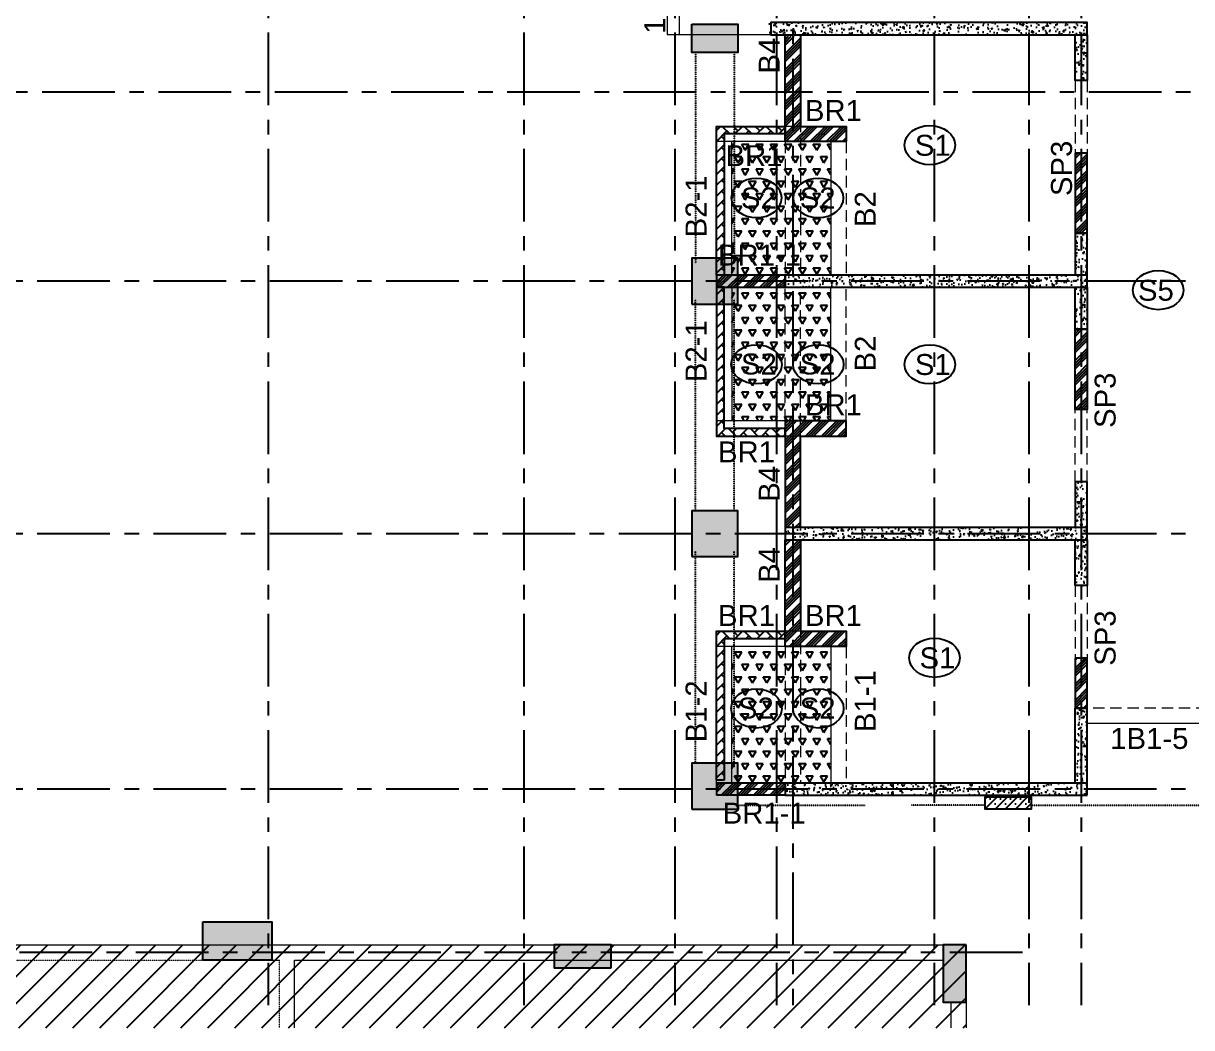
# Model space of a CAD drawing. Header units: inches. Extents: x 278200 to 407749, y -182622 to -96622.
# Drawn here: x 344512 to 359822, y -165749 to -152584 of the extents above; entities that cross this region are included whole.
import ezdxf

# ---------------------------------------------------------------- set-up
doc = ezdxf.new("R2010")
doc.units = ezdxf.units.IN
doc.header["$MEASUREMENT"] = 0
for name, pattern in [('CENTER', [50.8, 31.75, -6.35, 6.35, -6.35]), ('DASHED2', [9.525, 6.35, -3.175]), ('Hidden', [3, 2, -1])]:
    doc.linetypes.add(name, pattern=pattern)
for name, color, linetype in [('1', 8, 'Continuous'), ('160 R.C. WALL HAT', 8, 'Continuous'), ('160 R.C.WALL', 6, 'Continuous'), ('AR-Column', 40, 'Continuous'), ('AR-Hidden', 251, 'DASHED2'), ('BAL. PARAPET WALL', 4, 'Continuous'), ('BEAM TEXT', 4, 'Continuous'), ('DIM', 251, 'Continuous'), ('GRID', 8, 'CENTER'), ('JKEC COL', 6, 'Continuous'), ('JKEC COL HAT', 2, 'Continuous'), ('NON S.WALL HATCH', 8, 'Continuous'), ('NON STRUC R.C.WALL', 6, 'Continuous'), ('NON.STRUC.R.C.WALLS', 1, 'Continuous'), ('PARAPET WALL', 4, 'Continuous'), ('SECOND FLOOR BEAM', 6, 'Continuous'), ('SHEAR WALL', 6, 'Continuous'), ('SPANRAL BEAM', 3, 'Continuous'), ('SUNKEN', 8, 'Continuous')]:
    doc.layers.add(name, color=color, linetype=linetype)
for name, color, linetype, lineweight in [('BEAMS', 3, 'Continuous', 0), ('SLAB CIR', 1, 'Continuous', 25), ('SLAB TXT', 3, 'Continuous', 0)]:
    doc.layers.add(name, color=color, linetype=linetype, lineweight=lineweight)
doc.styles.add('T300', font='sanss___.ttf', dxfattribs={"height": 350})
pattern_1 = [(45, (-1840252.6, 340637.64), (1e-14, 143.684098), [304.8, -101.6]), (135, (-1840180.76, 340709.48), (1e-14, 143.684098), [304.8, -101.6])]
pattern_2 = [(45, (2626358.34, -262274.72), (-106.066017, 106.066017), []), (45, (2626393.7, -262274.72), (-106.066017, 106.066017), []), (45, (2626429.05, -262274.72), (-106.066017, 106.066017), []), (45, (2626464.41, -262274.72), (-106.066017, 106.066017), [])]
pattern_3 = [(60, (2581941.19, -367452.33), (-93.75, 162.379763), [93.75, -93.75]), (120, (2581941.19, -367452.33), (-187.5, 1e-07), [93.75, -93.75]), (0, (2581894.31, -367371.14), (93.75, 162.379763), [93.75, -93.75])]
pattern_4 = [(50, (2464819.82, 90702.12), (179.315046, -15.688034), [18.75, -206.25]), (355, (2464819.82, 90702.12), (-34.687833, 188.048033), [15, -165]), (100.451444, (2464834.76, 90700.82), (144.627212, 172.359998), [15.935048, -175.285528]), (46.1842, (2464819.82, 90752.12), (266.810333, -41.37982), [28.125, -309.375]), (96.635635, (2464842.05, 90748.67), (233.665486, 243.52965), [23.902586, -262.92844]), (351.184164, (2464819.82, 90752.12), (233.665486, 243.52965), [22.5, -247.5]), (21, (2464844.82, 90739.62), (149.226763, -100.654723), [18.75, -206.25]), (326, (2464844.82, 90739.62), (60.828833, 181.287511), [15, -165]), (71.451445, (2464857.25, 90731.23), (210.055594, 80.632788), [15.935047, -175.285528]), (37.5, (2464819.816, 90702.12), (3.0399638, 83.2234635), [0, -163, 0, -167.5, 0, -165.625]), (7.5, (2464819.82, 90702.12), (65.7673844, 98.602928), [0, -95.5, 0, -159.25, 0, -63.125]), (327.5, (2464764.066, 90702.12), (133.455609, -5.638718), [0, -62.5, 0, -195, 0, -258.75]), (317.5, (2464739.07, 90702.12), (145.7965423, 25.0262456), [0, -81.25, 0, -129.5, 0, -183.75])]

# ---------------------------------------------------------------- blocks, each defined once
blk = doc.blocks.new('A$C2EF61270')
at = {"layer": '1'}
h = blk.add_hatch(dxfattribs=at)
h.set_pattern_fill('ANSI31', color=256, scale=2000)
h.set_pattern_definition([(45, (0, -1085.52), (-176.7767, 176.7767), [])])
h.paths.add_polyline_path([(0, 0), (63301, 0), (63301, -1086), (0, -1086)])
at = {"layer": 'JKEC COL HAT', "linetype": 'Continuous', "ltscale": 100}
h = blk.add_hatch(color=256, dxfattribs=at)
h.dxf.hatch_style = 1
h.paths.add_polyline_path([(53300, 300), (54201, 300), (54201, -200), (53300, -200)])
h = blk.add_hatch(color=256, dxfattribs=at)
h.dxf.hatch_style = 1
h.paths.add_polyline_path([(57901, 0), (57901, -300), (58651, -300), (58651, 0)])
h = blk.add_hatch(color=256, dxfattribs=at)
h.dxf.hatch_style = 1
h.paths.add_polyline_path([(63001, -750), (63301, -750), (63301, 0), (63001, 0)])
at = {"layer": 'BEAMS', "color": 4, "linetype": 'Continuous', "ltscale": 0.01}
for p, q in [((9751, 0), (63001, 0)), ((54201, -200), (54301, -200)), ((54501, -200), (63001, -200)), ((54501, -1086), (54501, -200)), ((63101, -750), (63101, -1086)), ((63301, -750), (63301, -1086))]:
    blk.add_line(p, q, dxfattribs=at)
at = {"layer": 'BEAMS', "linetype": 'Hidden', "ltscale": 0.01}
for p in [(49800, -200), (54301, -1086)]:
    blk.add_line(p, (54301, -200), dxfattribs=at)
at = {"layer": 'GRID', "ltscale": 30}
blk.add_line((64039, -100), (-2655, -100), dxfattribs=at)
at = {"layer": 'JKEC COL'}
for points in [[(53300, 300), (54201, 300), (54201, -200), (53300, -200)], [(58651, -300), (58651, 0), (57901, 0), (57901, -300)], [(63301, 0), (63001, 0), (63001, -750), (63301, -750)]]:
    blk.add_lwpolyline(points, close=True, dxfattribs=at)
blk = doc.blocks.new('A$C02A55DAE')
at = {"layer": 'NON S.WALL HATCH'}
h = blk.add_hatch(dxfattribs=at)
h.set_pattern_fill('SACNCR', color=256, scale=1000)
h.set_pattern_definition([(45, (-132245.64, 75915.45), (-66.29126, 66.29126), []), (45, (-132179.35, 75915.45), (-66.29126, 66.29126), [0, -93.75])])
h.paths.add_polyline_path([(68012, -21790), (68612, -21790), (68612, -21190), (68012, -21190)])
h.paths.add_polyline_path([(68012, -18480), (68612, -18480), (68612, -17880), (68012, -17880)])
h.paths.add_polyline_path([(68012, -15170), (68612, -15170), (68612, -14570), (68012, -14570)])
h.paths.add_polyline_path([(68012, -11500), (68612, -11500), (68612, -11870), (68012, -11870)])
h = blk.add_hatch(dxfattribs=at)
h.set_pattern_fill('SACNCR', color=256, scale=1000)
h.set_pattern_definition([(45, (-132245.64, 74440.45), (-66.29126, 66.29126), []), (45, (-132179.35, 74440.45), (-66.29126, 66.29126), [0, -93.75])])
h.paths.add_polyline_path([(76295, -21790), (75695, -21790), (75695, -21630), (76295, -21630)])
h.paths.add_polyline_path([(72457, -21790), (71857, -21790), (71857, -21630), (72457, -21630)])
at = {"layer": 'AR-Column', "color": 4, "elevation": -29}
for points in [[(68012, -11500), (68612, -11500), (68612, -11870), (68012, -11870)], [(68012, -15170), (68612, -15170), (68612, -14570), (68012, -14570)], [(68012, -18480), (68612, -18480), (68612, -17880), (68012, -17880)], [(68012, -21790), (68612, -21790), (68612, -21190), (68012, -21190)], [(72457, -21790), (71857, -21790), (71857, -21630), (72457, -21630)]]:
    blk.add_lwpolyline(points, close=True, dxfattribs=at)
at = {"layer": 'AR-Hidden', "ltscale": 0.009}
for p, q in [((68060, -11870, -29), (68060, -14640, -29)), ((68565, -11870, -29), (68565, -14640, -29)), ((68060, -17870, -29), (68060, -15100, -29)), ((68565, -17870, -29), (68565, -15100, -29)), ((68060, -21174, -29), (68060, -18410, -29)), ((68565, -21244, -29), (68565, -18410, -29)), ((68612, -21740, -29), (70292, -21740, -29)), ((71857, -21740, -29), (70892, -21740, -29)), ((72457, -21740, -29), (75695, -21740, -29))]:
    blk.add_line(p, q, dxfattribs=at)

msp = doc.modelspace()

# ---------------------------------------------------------------- hatches: boundary and pattern name
at = {"layer": '160 R.C. WALL HAT'}
h = msp.add_hatch(dxfattribs=at)
h.set_pattern_fill('AR-CONC', color=256, scale=25)
h.set_pattern_definition(pattern_4)
h.paths.add_polyline_path([(358454.3, -152733.7), (358454.3, -152573.7), (354289.3, -152573.7), (354289.3, -152733.7)])
h = msp.add_hatch(dxfattribs=at)
h.set_pattern_fill('AR-CONC', color=256, scale=25)
h.set_pattern_definition(pattern_4)
h.paths.add_polyline_path([(358294.3, -152733.7), (358454.3, -152733.7), (358454.3, -153333.7), (358294.3, -153333.7)])
h = msp.add_hatch(dxfattribs=at)
h.set_pattern_fill('AR-CONC', color=256, scale=25)
h.set_pattern_definition(pattern_4)
h.paths.add_polyline_path([(358294.3, -155333.7), (358454.3, -155333.7), (358454.3, -155883.7), (358294.3, -155883.7)])
h = msp.add_hatch(dxfattribs=at)
h.set_pattern_fill('AR-CONC', color=256, scale=25)
h.set_pattern_definition(pattern_4)
h.paths.add_polyline_path([(358454.3, -156043.7), (358454.3, -155883.7), (354494.3, -155883.7), (354494.3, -156043.7)])
h = msp.add_hatch(dxfattribs=at)
h.set_pattern_fill('AR-CONC', color=256, scale=25)
h.set_pattern_definition(pattern_4)
h.paths.add_polyline_path([(358294.3, -156593.7), (358454.3, -156593.7), (358454.3, -156043.7), (358294.3, -156043.7)])
h = msp.add_hatch(dxfattribs=at)
h.set_pattern_fill('AR-CONC', color=256, scale=25)
h.set_pattern_definition(pattern_4)
h.paths.add_polyline_path([(358454.3, -158593.7), (358294.3, -158593.7), (358294.3, -159193.7), (358454.3, -159193.7)])
h = msp.add_hatch(dxfattribs=at)
h.set_pattern_fill('AR-CONC', color=256, scale=25)
h.set_pattern_definition(pattern_4)
h.paths.add_polyline_path([(358454.3, -159193.7), (358454.3, -159353.7), (354494.3, -159353.7), (354494.3, -159193.7)])
h = msp.add_hatch(dxfattribs=at)
h.set_pattern_fill('AR-CONC', color=256, scale=25)
h.set_pattern_definition(pattern_4)
h.paths.add_polyline_path([(358294.3, -159353.7), (358454.3, -159353.7), (358454.3, -159953.7), (358294.3, -159953.7)])
h = msp.add_hatch(dxfattribs=at)
h.set_pattern_fill('AR-CONC', color=256, scale=25)
h.set_pattern_definition(pattern_4)
h.paths.add_polyline_path([(358454.3, -161582.3), (358294.3, -161582.3), (358294.3, -162543.7), (358454.3, -162543.7)])
h = msp.add_hatch(dxfattribs=at)
h.set_pattern_fill('AR-CONC', color=256, scale=25)
h.set_pattern_definition(pattern_4)
h.paths.add_polyline_path([(358454.3, -162703.7), (358454.3, -162543.7), (354494.3, -162543.7), (354494.3, -162703.7)])
at = {"layer": 'BAL. PARAPET WALL'}
h = msp.add_hatch(dxfattribs=at)
h.set_pattern_fill('AR-HBONE', color=256, style=0)
h.set_pattern_definition(pattern_1)
h.paths.add_polyline_path([(353694.3, -155883.7), (353594.3, -155883.7), (353594.3, -153933.7), (354494.3, -153933.7), (354494.3, -154033.7), (353694.3, -154033.7)])
h = msp.add_hatch(dxfattribs=at)
h.set_pattern_fill('AR-HBONE', color=256, style=0)
h.set_pattern_definition(pattern_1)
h.paths.add_polyline_path([(353694.3, -156043.7), (353594.3, -156043.7), (353594.3, -157993.7), (354494.3, -157993.7), (354494.3, -157893.7), (353694.3, -157893.7)])
h = msp.add_hatch(dxfattribs=at)
h.set_pattern_fill('AR-HBONE', color=256, style=0)
h.set_pattern_definition([(45, (-1840252.6, 334017.64), (1e-14, 143.684098), [304.8, -101.6]), (135, (-1840180.76, 334089.48), (1e-14, 143.684098), [304.8, -101.6])])
h.paths.add_polyline_path([(353694.3, -162503.7), (353594.3, -162503.7), (353594.3, -160553.7), (354494.3, -160553.7), (354494.3, -160653.7), (353694.3, -160653.7)])
at = {"layer": 'NON STRUC R.C.WALL'}
h = msp.add_hatch(dxfattribs=at)
h.set_pattern_fill('ANSI34', color=1, scale=200)
h.set_pattern_definition([(45, (2626358.34, -262294.72), (-106.066017, 106.066017), []), (45, (2626393.7, -262294.72), (-106.066017, 106.066017), []), (45, (2626429.05, -262294.72), (-106.066017, 106.066017), []), (45, (2626464.41, -262294.72), (-106.066017, 106.066017), [])])
h.paths.add_polyline_path([(354694.3, -152753.7), (354494.3, -152753.7), (354494.3, -154133.7), (355294.3, -154133.7), (355294.3, -153933.7), (354694.3, -153933.7)])
h = msp.add_hatch(dxfattribs=at)
h.set_pattern_fill('ANSI34', color=1, scale=200)
h.set_pattern_definition(pattern_2)
h.paths.add_polyline_path([(358294.3, -154283.7), (358294.3, -155333.7), (358454.3, -155333.7), (358454.3, -154283.7)])
h = msp.add_hatch(dxfattribs=at)
h.set_pattern_fill('ANSI34', color=1, scale=200)
h.set_pattern_definition(pattern_2)
h.paths.add_polyline_path([(354494.3, -156043.7), (354494.3, -155883.7), (353594.3, -155883.7), (353594.3, -156043.7)])
h = msp.add_hatch(dxfattribs=at)
h.set_pattern_fill('ANSI34', color=1, scale=200)
h.set_pattern_definition(pattern_2)
h.paths.add_polyline_path([(358294.3, -157643.7), (358294.3, -156593.7), (358454.3, -156593.7), (358454.3, -157643.7)])
h = msp.add_hatch(dxfattribs=at)
h.set_pattern_fill('ANSI34', color=1, scale=200)
h.set_pattern_definition(pattern_2)
h.paths.add_polyline_path([(354694.3, -159193.7), (354694.3, -157993.7), (355294.3, -157993.7), (355294.3, -157793.7), (354494.3, -157793.7), (354494.3, -159193.7)])
h = msp.add_hatch(dxfattribs=at)
h.set_pattern_fill('ANSI34', color=1, scale=200)
h.set_pattern_definition(pattern_2)
h.paths.add_polyline_path([(354694.3, -159353.7), (354694.3, -160553.7), (355294.3, -160553.7), (355294.3, -160753.7), (354494.3, -160753.7), (354494.3, -159353.7)])
h = msp.add_hatch(dxfattribs=at)
h.set_pattern_fill('ANSI34', color=1, scale=200)
h.set_pattern_definition(pattern_2)
h.paths.add_polyline_path([(358294.3, -160903.7), (358294.3, -161562.3), (358454.3, -161562.3), (358454.3, -160903.7)])
h = msp.add_hatch(dxfattribs=at)
h.set_pattern_fill('ANSI34', color=1, scale=200)
h.set_pattern_definition(pattern_2)
h.paths.add_polyline_path([(354494.3, -162543.7), (353594.3, -162543.7), (353594.3, -162703.7), (354494.3, -162703.7)])
at = {"layer": 'SUNKEN'}
h = msp.add_hatch(dxfattribs=at)
h.set_pattern_fill('TRIANG', color=256, scale=500)
h.set_pattern_definition(pattern_3)
h.paths.add_polyline_path([(353794.3, -154113.7), (355094.3, -154113.7), (355094.3, -155883.7), (353794.3, -155883.7)])
h = msp.add_hatch(dxfattribs=at)
h.set_pattern_fill('TRIANG', color=256, scale=500)
h.set_pattern_definition(pattern_3)
h.paths.add_polyline_path([(353794.3, -157793.7), (355094.3, -157793.7), (355094.3, -156043.7), (353794.3, -156043.7)])
h = msp.add_hatch(dxfattribs=at)
h.set_pattern_fill('TRIANG', color=256, scale=500)
h.set_pattern_definition(pattern_3)
h.paths.add_polyline_path([(353794.3, -160753.7), (355094.3, -160753.7), (355094.3, -162543.7), (353794.3, -162543.7)])

# ---------------------------------------------------------------- linework, layer by layer
at = {"layer": '160 R.C.WALL'}
msp.add_line((358454.3, -161562.3, 14.7), (358294.3, -161562.3, 14.7), dxfattribs=at)
at = {"layer": '160 R.C.WALL', "elevation": 14.7}
for points in [[(358454.3, -152733.7), (358454.3, -152573.7), (354309.3, -152573.7), (354309.3, -152733.7)], [(358454.3, -156043.7), (358454.3, -155883.7), (354494.3, -155883.7), (354494.3, -156043.7)], [(358454.3, -159353.7), (358454.3, -159193.7), (354494.3, -159193.7), (354494.3, -159353.7)]]:
    msp.add_lwpolyline(points, close=True, dxfattribs=at)
for points in [[(358454.3, -152733.7), (358454.3, -153333.7), (358294.3, -153333.7), (358294.3, -152733.7)], [(358454.3, -155883.7), (358454.3, -155333.7), (358294.3, -155333.7), (358294.3, -155883.7)], [(358454.3, -156043.7), (358454.3, -156593.7), (358294.3, -156593.7), (358294.3, -156043.7)], [(358454.3, -159193.7), (358454.3, -158593.7), (358294.3, -158593.7), (358294.3, -159193.7)], [(358454.3, -159353.7), (358454.3, -159953.7), (358294.3, -159953.7), (358294.3, -159353.7)]]:
    msp.add_lwpolyline(points, dxfattribs=at)
at = {"layer": 'BAL. PARAPET WALL', "elevation": 14.7}
for points in [[(353694.3, -155883.7), (353594.3, -155883.7), (353594.3, -153933.7), (354494.3, -153933.7), (354494.3, -154033.7), (353694.3, -154033.7), (353694.3, -155883.7)], [(353694.3, -156043.7), (353594.3, -156043.7), (353594.3, -157993.7), (354494.3, -157993.7), (354494.3, -157893.7), (353694.3, -157893.7), (353694.3, -156043.7)], [(353694.3, -162503.7), (353594.3, -162503.7), (353594.3, -160553.7), (354494.3, -160553.7), (354494.3, -160653.7), (353694.3, -160653.7), (353694.3, -162503.7)]]:
    msp.add_lwpolyline(points, dxfattribs=at)
at = {"layer": 'BEAMS', "color": 4, "linetype": 'Continuous', "ltscale": 0.01}
for p, q in [((352949.3, -151713.7, 14.7), (352949.3, -152733.7, 14.7)), ((353109.3, -152733.7, 14.7), (353109.3, -151713.7, 14.7)), ((354309.3, -152733.7, 14.7), (352949.3, -152733.7, 14.7)), ((354494.3, -152733.7, 14.7), (354494.3, -154133.7, 14.7)), ((355294.3, -153933.7, 14.7), (353594.3, -153933.7, 14.7)), ((353594.3, -155883.7, 14.7), (353594.3, -153933.7, 14.7)), ((355294.3, -154133.7, 14.7), (353594.3, -154133.7, 14.7)), ((353794.3, -155883.7, 14.7), (353794.3, -154133.7, 14.7)), ((355094.3, -154133.7, 14.7), (355094.3, -155883.7, 14.7)), ((353594.3, -156043.7, 14.7), (353594.3, -157993.7, 14.7)), ((353794.3, -156043.7, 14.7), (353794.3, -157793.7, 14.7)), ((355094.3, -157793.7, 14.7), (355094.3, -156043.7, 14.7)), ((355294.3, -157793.7, 14.7), (353594.3, -157793.7, 14.7)), ((354494.3, -159193.7, 14.7), (354494.3, -157793.7, 14.7)), ((355294.3, -157993.7, 14.7), (353594.3, -157993.7, 14.7)), ((354494.3, -159353.7, 14.7), (354494.3, -160753.7, 14.7)), ((355294.3, -160553.7, 14.7), (353594.3, -160553.7, 14.7)), ((353594.3, -162543.7, 14.7), (353594.3, -160553.7, 14.7)), ((355294.3, -160753.7, 14.7), (353594.3, -160753.7, 14.7)), ((353794.3, -162543.7, 14.7), (353794.3, -160753.7, 14.7)), ((355094.3, -160753.7, 14.7), (355094.3, -162543.7, 14.7)), ((360254.3, -161762.3, 14.7), (358454.3, -161762.3, 14.7))]:
    msp.add_line(p, q, dxfattribs=at)
at = {"layer": 'BEAMS', "linetype": 'Hidden', "ltscale": 75}
for p, q in [((354694.3, -152733.7, 14.7), (354694.3, -155883.7, 14.7)), ((358294.3, -153333.7, 14.7), (358294.3, -155333.7, 14.7)), ((358454.3, -153333.7, 14.7), (358454.3, -155333.7, 14.7)), ((354494.3, -154133.7, 14.7), (354494.3, -155883.7, 14.7)), ((355294.3, -154133.7, 14.7), (355294.3, -155883.7, 14.7)), ((354494.3, -157789.5, 14.7), (354494.3, -156043.7, 14.7)), ((354694.3, -159193.7, 14.7), (354694.3, -156043.7, 14.7)), ((355294.3, -157793.7, 14.7), (355294.3, -156043.7, 14.7)), ((358294.3, -158593.7, 14.7), (358294.3, -156593.7, 14.7)), ((358454.3, -158593.7, 14.7), (358454.3, -156593.7, 14.7)), ((354694.3, -159353.7, 14.7), (354694.3, -162543.7, 14.7)), ((358294.3, -159953.7, 14.7), (358294.3, -161562.3, 14.7)), ((358454.3, -159953.7, 14.7), (358454.3, -161562.3, 14.7)), ((354494.3, -160753.7, 14.7), (354494.3, -162543.7, 14.7)), ((355294.3, -160753.7, 14.7), (355294.3, -162543.7, 14.7)), ((360254.3, -161562.3, 14.7), (358414.3, -161562.3, 14.7))]:
    msp.add_line(p, q, dxfattribs=at)
at = {"layer": 'GRID', "ltscale": 30}
for p, q in [((347719.3, -134417.5, 14.7), (347719.3, -165454.1, 14.7)), ((351069.3, -134417.5, 14.7), (351069.3, -165454.1, 14.7)), ((353049.3, -134417.5, 14.7), (353049.3, -165454.1, 14.7)), ((354379.3, -134417.5, 14.7), (354379.3, -165454.1, 14.7)), ((356449.1, -134417.5, 14.7), (356449.1, -165454.1, 14.7)), ((357689.3, -134417.5, 14.7), (357689.3, -165454.1, 14.7)), ((358374.3, -134417.5, 14.7), (358374.3, -165454.1, 14.7)), ((354594.3, -134758.6, 14.7), (354594.3, -165454.1, 14.7)), ((367046.1, -153484.5, 14.7), (280691.7, -153484.5, 14.7)), ((366982.1, -155963.7, 14.7), (280837.7, -155963.7, 14.7)), ((366982.1, -159273.7, 14.7), (280837.7, -159273.7, 14.7)), ((366982.1, -162623.7, 14.7), (280837.7, -162623.7, 14.7))]:
    msp.add_line(p, q, dxfattribs=at)
at = {"layer": 'NON.STRUC.R.C.WALLS'}
for p, q in [((354494.3, -162543.7, 14.7), (353594.3, -162543.7, 14.7)), ((353594.3, -162543.7, 14.7), (353594.3, -162703.7, 14.7)), ((354494.3, -162703.7, 14.7), (353594.3, -162703.7, 14.7))]:
    msp.add_line(p, q, dxfattribs=at)
at = {"layer": 'NON.STRUC.R.C.WALLS', "elevation": 14.7}
for points in [[(354694.3, -152733.7), (354694.3, -153933.7), (355294.3, -153933.7), (355294.3, -154133.7), (354494.3, -154133.7), (354494.3, -152733.7)], [(354694.3, -159193.7), (354694.3, -157993.7), (355294.3, -157993.7), (355294.3, -157793.7), (354494.3, -157793.7), (354494.3, -159193.7)], [(354694.3, -159353.7), (354694.3, -160553.7), (355294.3, -160553.7), (355294.3, -160753.7), (354494.3, -160753.7), (354494.3, -159353.7)]]:
    msp.add_lwpolyline(points, dxfattribs=at)
for points in [[(358294.3, -154283.7), (358294.3, -155333.7), (358454.3, -155333.7), (358454.3, -154283.7)], [(354494.3, -156043.7), (354494.3, -155883.7), (353594.3, -155883.7), (353594.3, -156043.7)], [(358294.3, -157643.7), (358294.3, -156593.7), (358454.3, -156593.7), (358454.3, -157643.7)], [(358294.3, -160903.7), (358294.3, -161562.3), (358454.3, -161562.3), (358454.3, -160903.7)]]:
    msp.add_lwpolyline(points, close=True, dxfattribs=at)
at = {"layer": 'PARAPET WALL'}
for p, q in [((355294.3, -153933.7, 14.7), (355294.3, -154133.7, 14.7)), ((355294.3, -157993.7, 14.7), (355294.3, -157793.7, 14.7)), ((355294.3, -160553.7, 14.7), (355294.3, -160753.7, 14.7))]:
    msp.add_line(p, q, dxfattribs=at)
at = {"layer": 'SHEAR WALL'}
for p, q in [((358294.3, -162543.7, 14.7), (358294.3, -161562.3, 14.7)), ((358454.3, -162543.7, 14.7), (358454.3, -161562.3, 14.7))]:
    msp.add_line(p, q, dxfattribs=at)
at = {"layer": 'SHEAR WALL', "elevation": 14.7}
msp.add_lwpolyline([(358454.3, -162703.7), (358454.3, -162543.7), (354494.3, -162543.7), (354494.3, -162703.7)], close=True, dxfattribs=at)
at = {"layer": 'SLAB CIR'}
for centre, major_axis in [((356390.4, -154180.5, -0.7), (331, 0)), ((359384.1, -156080.6), (-331, 0)), ((354119.4, -157054.3, -0.7), (331, 0)), ((354929.9, -157054.3, -0.7), (331, 0)), ((356390.4, -157054.3, -0.7), (331, 0)), ((356452, -160900.1, -0.7), (331, 0)), ((354119.4, -161564.3, -0.7), (331, 0)), ((354929.9, -161564.3, -0.7), (331, 0))]:
    msp.add_ellipse(centre, major_axis=major_axis, ratio=0.77685, dxfattribs=at)
at = {"layer": 'SLAB CIR', "extrusion": (0, 0, -1)}
for centre in [(354119.4, -154873.1, -0.7), (354929.9, -154873.1, -0.7)]:
    msp.add_ellipse(centre, major_axis=(331, 0), ratio=0.77685, dxfattribs=at)

# ---------------------------------------------------------------- block references
at = {"layer": '160 R.C.WALL'}
msp.add_blockref('A$C2EF61270', (293565.5, -164663.7, 14.7), dxfattribs=at)
at = {"layer": 'DIM', "color": 1}
msp.add_blockref('A$C02A55DAE', (285260.7, -141093.7, 29.5), dxfattribs=at)

# ---------------------------------------------------------------- texts
at = {"layer": 'BEAM TEXT', "style": 'T300'}
for s, p in [('B4', (354423.1, -153242)), ('B2-1', (353464.3, -155388.4)), ('B2', (355682.5, -155254.1)), ('B2-1', (353464.3, -157287.1)), ('B2', (355682.5, -157147.5)), ('B4', (354423.1, -158855.9)), ('B4', (354423.1, -159918.7)), ('B1-1', (355682.5, -161874.1)), ('B1-2', (353464.3, -162008.4))]:
    msp.add_text(s, height=275, rotation=90, dxfattribs=at).set_placement(p)
for s, p in [('BR1', (354753.8, -153863.5)), ('BR1', (353713.3, -154455.7)), ('BR1-1', (353614.3, -155758.2)), ('BR1', (354753.8, -157720.6)), ('BR1', (353614.3, -158338.9)), ('BR1', (353614.3, -160483.5)), ('BR1', (354753.8, -160483.5)), ('BR1-1', (353675.5, -163074.4))]:
    msp.add_text(s, height=275, dxfattribs=at).set_placement(p)
at = {"layer": 'SECOND FLOOR BEAM', "style": 'T300'}
msp.add_text('1BR', height=275, rotation=90, dxfattribs=at).set_placement((352922.9, -152722.5))
msp.add_text('1B1-5', height=275, dxfattribs=at).set_placement((358755.1, -162095.3))
at = {"layer": 'SLAB TXT', "style": 'T300'}
for s, p in [('S1', (356194.2, -154319.7)), ('S2', (353915.8, -155011.1)), ('S2', (354686.3, -155011.1)), ('S5', (359118.5, -156220.3)), ('S2', (353915.8, -157187.2)), ('S2', (354686.3, -157187.2)), ('S1', (356194.2, -157193.5)), ('S1', (356255.8, -161039.3)), ('S2', (353875.8, -161697.2)), ('S2', (354686.3, -161697.2))]:
    msp.add_text(s, height=275, dxfattribs=at).set_placement(p)
at = {"layer": 'SPANRAL BEAM', "style": 'T300'}
for p in [(358254, -154847.9), (358825.2, -157887.9), (358825.2, -161005.3)]:
    msp.add_text('SP3', height=275, rotation=90, dxfattribs=at).set_placement(p)

doc.saveas('drawing.dxf')
